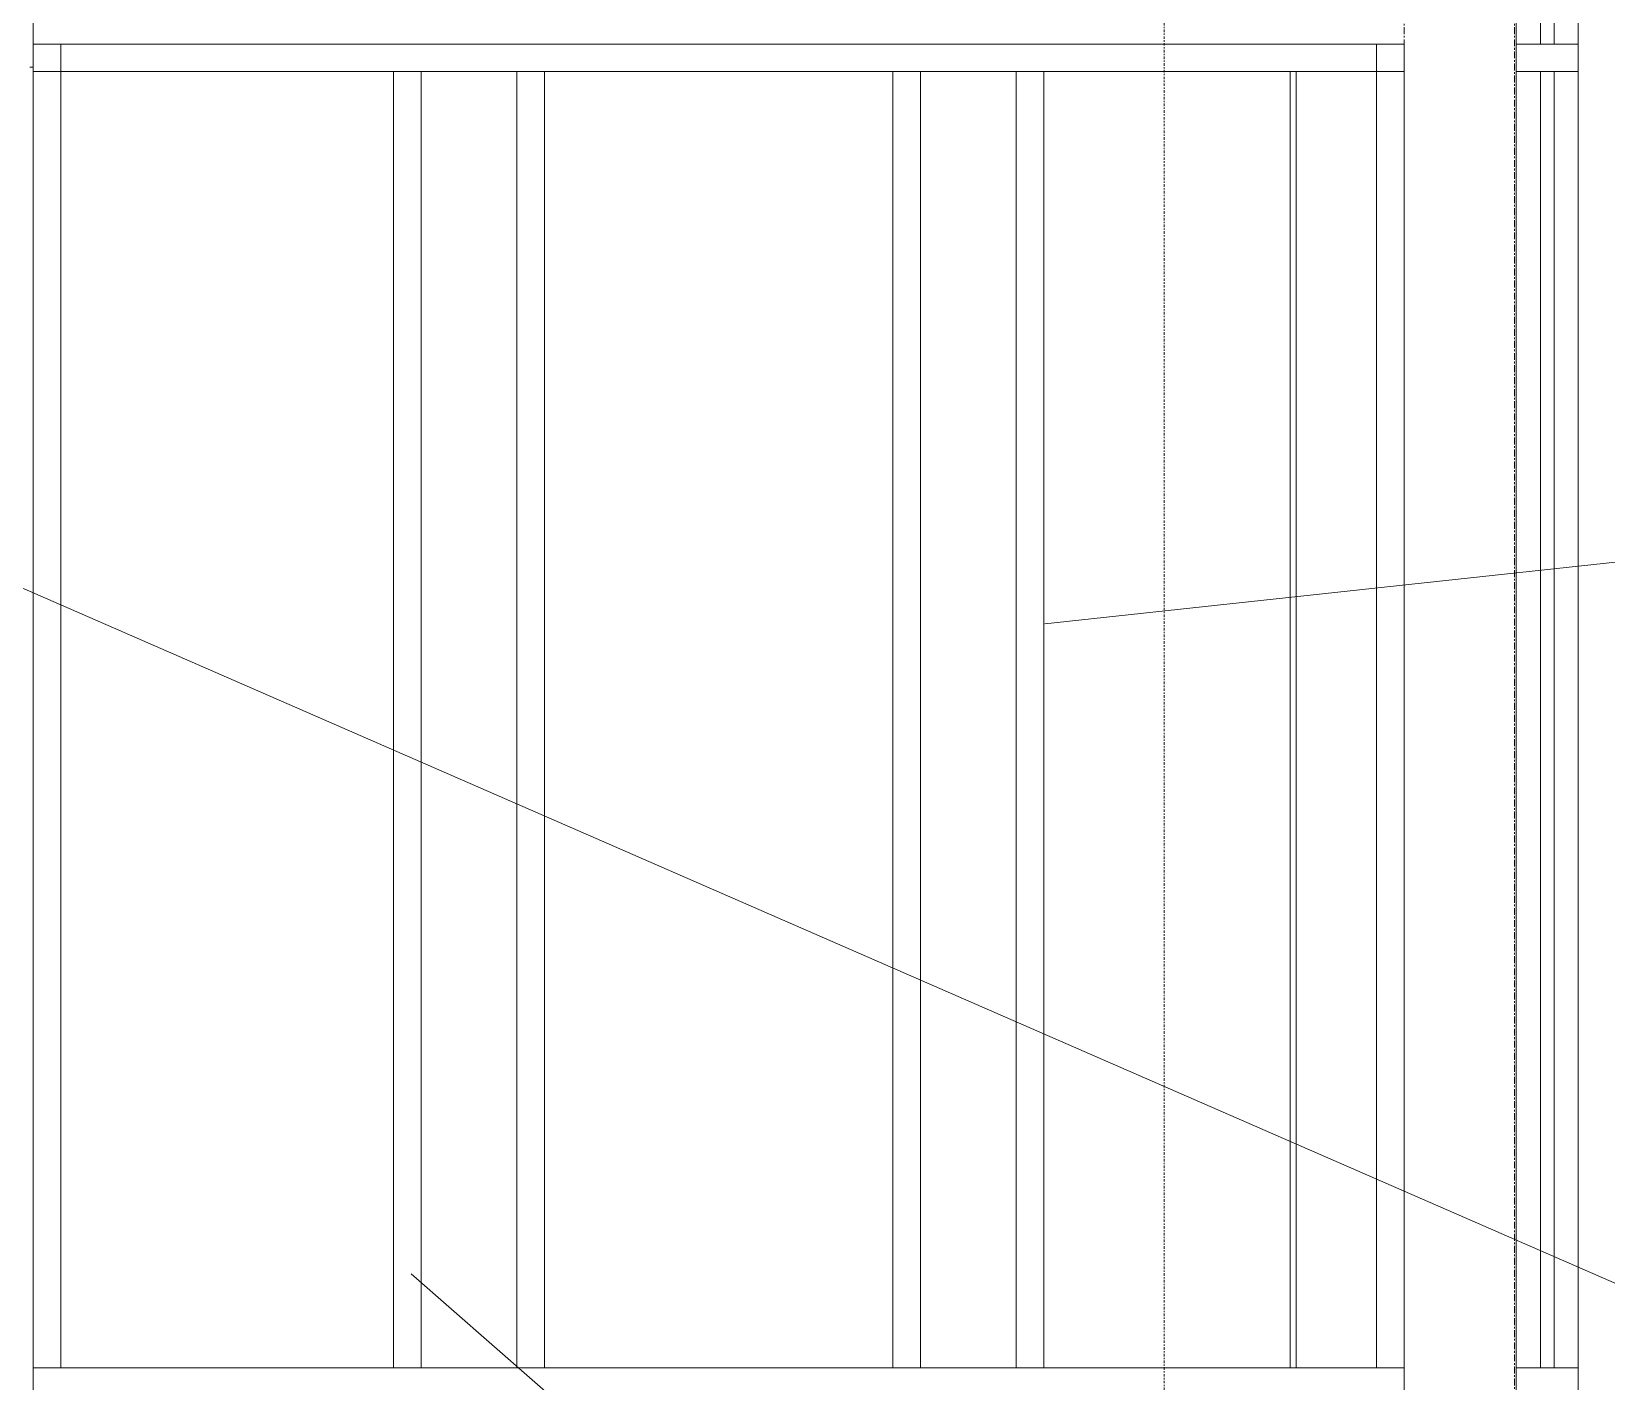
# Model space of a CAD drawing. Header units: inches. Extents: x -23565 to -21, y -324 to 853.
# Drawn here: x -10909.7 to -10795.5, y 1 to 98.9 of the extents above; entities that cross this region are included whole.
import ezdxf

# ---------------------------------------------------------------- set-up
doc = ezdxf.new("R2010")
doc.units = ezdxf.units.IN
doc.header["$MEASUREMENT"] = 0
doc.linetypes.add('Dash Dot 3_16_', pattern=[0.3125, 0.1875, -0.0625, 0, -0.0625])
doc.linetypes.add('Grid Line 1_2_', pattern=[0.875, 0.5, -0.125, 0.125, -0.125])
for name, color, linetype, lineweight in [('A-ANNO-IDEN', 131, 'Continuous', 9), ('A-ANNO-SYMB', 150, 'Continuous', 9), ('A-GLAZ-CURT', 52, 'Continuous', 13), ('A-GLAZ-CWMG', 51, 'Continuous', 13), ('I-WALL', 2, 'Continuous', 13), ('S-BEAM', 12, 'Continuous', 13), ('S-COLS', 52, 'Continuous', 13), ('S-GRID', 1, 'Continuous', 9)]:
    doc.layers.add(name, color=color, linetype=linetype, lineweight=lineweight)

# ---------------------------------------------------------------- blocks, each defined once
blk = doc.blocks.new('W-Wide Flange-Column - B2_D-1389335-Building Section - North_South looking East _ Lounge')
at = {"layer": 'S-COLS', "color": 8, "lineweight": 9}
for p, q in [((22779.05, 96), (22779.05, 2)), ((22779.49, 96), (22779.49, 2))]:
    blk.add_line(p, q, dxfattribs=at)
blk = doc.blocks.new('Girt_C - 8_D-1405484-Building Section - North_South looking East _ Lounge')
at = {"layer": 'S-BEAM', "color": 8, "lineweight": 9}
blk.add_line((22687.68, 96.32), (22687.93, 96.32), dxfattribs=at)
blk = doc.blocks.new('System Panel - INSULATED LOW-E GLAZING _SEE ELEVATIONS FOR U-FACTOR_ SHGC_ _ LT_-1142345-Building Section - North_South looking East _ Lounge')
at = {"layer": 'A-GLAZ-CURT', "color": 7}
for p, q in [((22798.18, 96), (22797.18, 96)), ((22797.18, 96), (22797.18, 2)), ((22798.18, 2), (22798.18, 96)), ((22797.18, 2), (22798.18, 2))]:
    blk.add_line(p, q, dxfattribs=at)
at = {"layer": 'A-GLAZ-CURT', "color": 10, "lineweight": 9}
for p, q in [((22797.18, 96), (22798.18, 96)), ((22797.18, 96), (22797.18, 2)), ((22798.18, 2), (22798.18, 96)), ((22797.18, 2), (22798.18, 2))]:
    blk.add_line(p, q, dxfattribs=at)
blk = doc.blocks.new('System Panel - INSULATED LOW-E GLAZING _SEE ELEVATIONS FOR U-FACTOR_ SHGC_ _ LT_-1142348-Building Section - North_South looking East _ Lounge')
at = {"layer": 'A-GLAZ-CURT', "color": 7}
for p, q in [((22798.18, 143.5), (22797.18, 143.5)), ((22797.18, 143.5), (22797.18, 98)), ((22798.18, 98), (22798.18, 143.5)), ((22797.18, 98), (22798.18, 98))]:
    blk.add_line(p, q, dxfattribs=at)
at = {"layer": 'A-GLAZ-CURT', "color": 10, "lineweight": 9}
for p, q in [((22797.18, 143.5), (22798.18, 143.5)), ((22797.18, 143.5), (22797.18, 98)), ((22798.18, 98), (22798.18, 143.5)), ((22797.18, 98), (22798.18, 98))]:
    blk.add_line(p, q, dxfattribs=at)
blk = doc.blocks.new('Rectangular Mullion - Exterior 2_ x 4_5_-1305154-Building Section - North_South looking East _ Lounge')
at = {"layer": 'A-GLAZ-CWMG', "color": 7}
for p, q in [((22799.93, 2), (22795.43, 2)), ((22795.43, 2), (22795.43, 0)), ((22799.93, 0), (22799.93, 2)), ((22795.43, 0), (22799.93, 0))]:
    blk.add_line(p, q, dxfattribs=at)
blk = doc.blocks.new('Rectangular Mullion - Exterior 2_ x 4_5_-1142343-Building Section - North_South looking East _ Lounge')
at = {"layer": 'A-GLAZ-CWMG', "color": 10, "lineweight": 9}
for p, q in [((22795.43, 96), (22797.18, 96)), ((22797.18, 96), (22798.18, 96)), ((22798.18, 96), (22799.93, 96)), ((22797.18, 2), (22795.43, 2)), ((22798.18, 2), (22797.18, 2)), ((22799.93, 2), (22798.18, 2))]:
    blk.add_line(p, q, dxfattribs=at)
at = {"layer": 'A-GLAZ-CWMG', "color": 8, "lineweight": 9}
for p, q in [((22795.43, 96), (22795.43, 2)), ((22799.93, 96), (22799.93, 2))]:
    blk.add_line(p, q, dxfattribs=at)
blk = doc.blocks.new('Rectangular Mullion - Exterior 2_ x 4_5_-1142344-Building Section - North_South looking East _ Lounge')
at = {"layer": 'A-GLAZ-CWMG', "color": 10, "lineweight": 9}
for p, q in [((22795.43, 143.5), (22797.18, 143.5)), ((22797.18, 143.5), (22798.18, 143.5)), ((22798.18, 143.5), (22799.93, 143.5)), ((22797.18, 98), (22795.43, 98)), ((22798.18, 98), (22797.18, 98)), ((22799.93, 98), (22798.18, 98))]:
    blk.add_line(p, q, dxfattribs=at)
at = {"layer": 'A-GLAZ-CWMG', "color": 8, "lineweight": 9}
for p, q in [((22795.43, 143.5), (22795.43, 98)), ((22799.93, 143.5), (22799.93, 98))]:
    blk.add_line(p, q, dxfattribs=at)
blk = doc.blocks.new('Rectangular Mullion - Exterior 2_ x 4_5_-1115231-Building Section - North_South looking East _ Lounge')
at = {"layer": 'A-GLAZ-CWMG', "color": 8, "lineweight": 9}
for p, q in [((22759.18, 96), (22759.18, 2)), ((22761.18, 2), (22761.18, 96))]:
    blk.add_line(p, q, dxfattribs=at)
blk = doc.blocks.new('Rectangular Mullion - Exterior 2_ x 4_5_-827464-Building Section - North_South looking East _ Lounge')
at = {"layer": 'A-GLAZ-CWMG', "color": 8, "lineweight": 9}
for p, q in [((22722.99, 96), (22722.99, 2)), ((22724.99, 2), (22724.99, 96))]:
    blk.add_line(p, q, dxfattribs=at)
blk = doc.blocks.new('Rectangular Mullion - Exterior 2_ x 4_5_-1135285-Building Section - North_South looking East _ Lounge')
at = {"layer": 'A-GLAZ-CWMG', "color": 7}
for p, q in [((22799.93, 98), (22795.43, 98)), ((22795.43, 98), (22795.43, 96)), ((22799.93, 96), (22799.93, 98)), ((22795.43, 96), (22799.93, 96))]:
    blk.add_line(p, q, dxfattribs=at)
blk = doc.blocks.new('Rectangular Mullion - Exterior 2_ x 4_5_-1142646-Building Section - North_South looking East _ Lounge')
at = {"layer": 'A-GLAZ-CWMG', "color": 8, "lineweight": 9}
for p, q in [((22687.93, 96), (22687.93, 98)), ((22715.05, 96), (22687.93, 96))]:
    blk.add_line(p, q, dxfattribs=at)
blk = doc.blocks.new('Rectangular Mullion - Exterior 2_ x 4_5_-1142584-Building Section - North_South looking East _ Lounge')
at = {"layer": 'A-GLAZ-CWMG', "color": 8, "lineweight": 9}
blk.add_line((22787.3, 96), (22751.24, 96), dxfattribs=at)
blk = doc.blocks.new('Rectangular Mullion - Exterior 2_ x 4_5_-1142585-Building Section - North_South looking East _ Lounge')
at = {"layer": 'A-GLAZ-CWMG', "color": 8, "lineweight": 9}
blk.add_line((22751.24, 96), (22715.05, 96), dxfattribs=at)
blk = doc.blocks.new('Rectangular Mullion - Exterior 2_ x 4_5_-1135311-Building Section - North_South looking East _ Lounge')
at = {"layer": 'A-GLAZ-CWMG', "color": 8, "lineweight": 9}
blk.add_line((22751.24, 2), (22787.3, 2), dxfattribs=at)
blk = doc.blocks.new('Rectangular Mullion - Exterior 2_ x 4_5_-769167-Building Section - North_South looking East _ Lounge')
at = {"layer": 'A-GLAZ-CWMG', "color": 8, "lineweight": 9}
blk.add_line((22715.05, 2), (22751.24, 2), dxfattribs=at)
blk = doc.blocks.new('Rectangular Mullion - Exterior 2_ x 4_5_-1142647-Building Section - North_South looking East _ Lounge')
at = {"layer": 'A-GLAZ-CWMG', "color": 8, "lineweight": 9}
for p, q in [((22687.93, 0), (22687.93, 2)), ((22687.93, 2), (22715.05, 2))]:
    blk.add_line(p, q, dxfattribs=at)
blk = doc.blocks.new('Rectangular Mullion - Exterior 2_ x 4_5_-1142586-Building Section - North_South looking East _ Lounge')
at = {"layer": 'A-GLAZ-CWMG', "color": 8, "lineweight": 9}
for p, q in [((22687.93, 98), (22687.93, 2)), ((22689.93, 98), (22689.93, 2)), ((22689.93, 2), (22687.93, 2))]:
    blk.add_line(p, q, dxfattribs=at)
blk = doc.blocks.new('Rectangular Mullion - Exterior 2_ x 4_5_-827470-Building Section - North_South looking East _ Lounge')
at = {"layer": 'A-GLAZ-CWMG', "color": 8, "lineweight": 9}
for p, q in [((22750.24, 96), (22752.24, 96)), ((22750.24, 96), (22750.24, 2)), ((22752.24, 96), (22752.24, 2)), ((22752.24, 2), (22750.24, 2))]:
    blk.add_line(p, q, dxfattribs=at)
blk = doc.blocks.new('Rectangular Mullion - Exterior 2_ x 4_5_-1142587-Building Section - North_South looking East _ Lounge')
at = {"layer": 'A-GLAZ-CWMG', "color": 8, "lineweight": 9}
for p, q in [((22785.3, 2), (22785.3, 98)), ((22787.3, 2), (22785.3, 2))]:
    blk.add_line(p, q, dxfattribs=at)

msp = doc.modelspace()

# ---------------------------------------------------------------- linework, layer by layer
at = {"layer": 'A-ANNO-IDEN', "color": 153}
for p, q in [((-10836.23854, 55.95858), (-10533.58034, 88.63417)), ((-10932.40217, 68.17251), (-10533.76784, -105.93838)), ((-10882.17897, 8.81596), (-10533.58034, -296.67803))]:
    msp.add_line(p, q, dxfattribs=at)
at = {"layer": 'A-ANNO-SYMB', "linetype": 'Dash Dot 3_16_'}
msp.add_line((-10827.58938, 232.6192), (-10827.58938, -3.4647), dxfattribs=at)
at = {"layer": 'I-WALL', "color": 8, "lineweight": 9}
for p, q in [((-10909.58135, 148.78461), (-10909.58135, 98)), ((-10909.58135, 98), (-10810.20635, 98)), ((-10810.20635, 98), (-10810.20635, 0))]:
    msp.add_line(p, q, dxfattribs=at)
at = {"layer": 'S-GRID', "linetype": 'Grid Line 1_2_'}
for p, q in [((-10810.20635, -273.16081), (-10810.20635, 738.65708)), ((-10810.20635, -273.16081), (-10810.20635, 738.65708)), ((-10802.20635, -273.16081), (-10802.20635, 738.65708)), ((-10802.20635, -273.16081), (-10802.20635, 738.65708))]:
    msp.add_line(p, q, dxfattribs=at)

# ---------------------------------------------------------------- block references
at = {"layer": 'A-GLAZ-CURT', "color": 10, "lineweight": 9}
for name in ['System Panel - INSULATED LOW-E GLAZING _SEE ELEVATIONS FOR U-FACTOR_ SHGC_ _ LT_-1142348-Building Section - North_South looking East _ Lounge', 'System Panel - INSULATED LOW-E GLAZING _SEE ELEVATIONS FOR U-FACTOR_ SHGC_ _ LT_-1142345-Building Section - North_South looking East _ Lounge']:
    msp.add_blockref(name, (-33597.50916, 0), dxfattribs=at)
at = {"layer": 'A-GLAZ-CWMG', "color": 8, "lineweight": 9}
for name, p in [('Rectangular Mullion - Exterior 2_ x 4_5_-1142344-Building Section - North_South looking East _ Lounge', (-33597.50916, 0)), ('Rectangular Mullion - Exterior 2_ x 4_5_-1142646-Building Section - North_South looking East _ Lounge', (-33597.50916, 0)), ('Rectangular Mullion - Exterior 2_ x 4_5_-1142586-Building Section - North_South looking East _ Lounge', (-33597.50916, 0)), ('Rectangular Mullion - Exterior 2_ x 4_5_-1142587-Building Section - North_South looking East _ Lounge', (-33597.50916, 0)), ('Rectangular Mullion - Exterior 2_ x 4_5_-1135285-Building Section - North_South looking East _ Lounge', (-33597.50916, 0)), ('Rectangular Mullion - Exterior 2_ x 4_5_-827470-Building Section - North_South looking East _ Lounge', (-33633.69666, 0)), ('Rectangular Mullion - Exterior 2_ x 4_5_-1142585-Building Section - North_South looking East _ Lounge', (-33597.50916, 0)), ('Rectangular Mullion - Exterior 2_ x 4_5_-827464-Building Section - North_South looking East _ Lounge', (-33597.50916, 0)), ('Rectangular Mullion - Exterior 2_ x 4_5_-827470-Building Section - North_South looking East _ Lounge', (-33597.50916, 0)), ('Rectangular Mullion - Exterior 2_ x 4_5_-1142584-Building Section - North_South looking East _ Lounge', (-33597.50916, 0)), ('Rectangular Mullion - Exterior 2_ x 4_5_-1115231-Building Section - North_South looking East _ Lounge', (-33597.50916, 0)), ('Rectangular Mullion - Exterior 2_ x 4_5_-1142343-Building Section - North_South looking East _ Lounge', (-33597.50916, 0)), ('Rectangular Mullion - Exterior 2_ x 4_5_-1142647-Building Section - North_South looking East _ Lounge', (-33597.50916, 0)), ('Rectangular Mullion - Exterior 2_ x 4_5_-769167-Building Section - North_South looking East _ Lounge', (-33597.50916, 0)), ('Rectangular Mullion - Exterior 2_ x 4_5_-1135311-Building Section - North_South looking East _ Lounge', (-33597.50916, 0)), ('Rectangular Mullion - Exterior 2_ x 4_5_-1305154-Building Section - North_South looking East _ Lounge', (-33597.50916, 0))]:
    msp.add_blockref(name, p, dxfattribs=at)
at = {"layer": 'S-BEAM', "color": 8, "lineweight": 9}
msp.add_blockref('Girt_C - 8_D-1405484-Building Section - North_South looking East _ Lounge', (-33597.50916, 0), dxfattribs=at)
at = {"layer": 'S-COLS', "color": 8, "lineweight": 9}
msp.add_blockref('W-Wide Flange-Column - B2_D-1389335-Building Section - North_South looking East _ Lounge', (-33597.50916, 0), dxfattribs=at)

doc.saveas('drawing.dxf')
